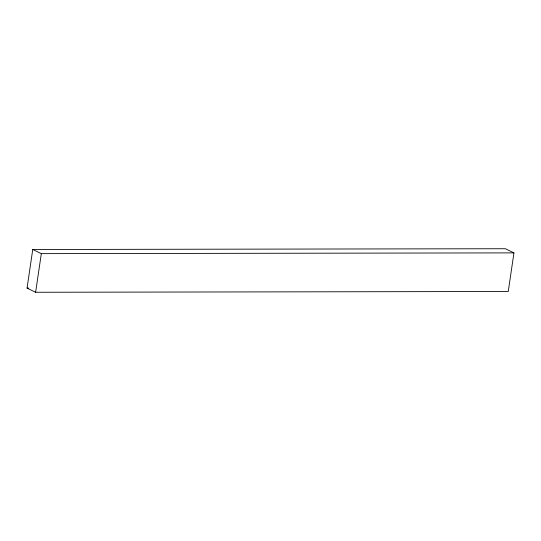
<?xml version="1.0" encoding="UTF-8"?>
<svg xmlns="http://www.w3.org/2000/svg" width="541" height="541" viewBox="0 0 541 541"><rect width="100%" height="100%" fill="white"/><g stroke="black" fill="none" stroke-linecap="round" stroke-linejoin="round"><path stroke-width="0.81" d="M27.05 288.116L32.751 249.496L505.382 248.732L513.95 252.884L508.249 291.504L35.618 292.268L27.05 288.116L28.741 288.116M35.618 292.268L41.326 253.641L32.751 249.496M41.326 253.641L513.95 252.884"/></g></svg>
